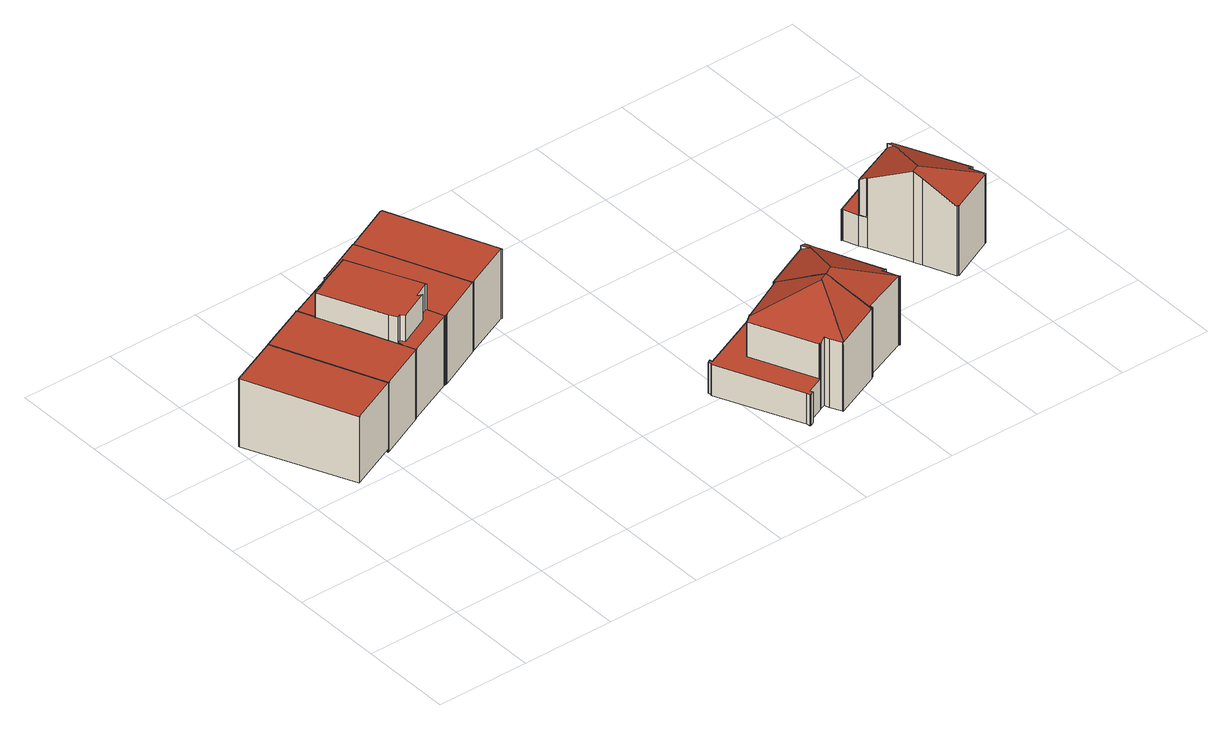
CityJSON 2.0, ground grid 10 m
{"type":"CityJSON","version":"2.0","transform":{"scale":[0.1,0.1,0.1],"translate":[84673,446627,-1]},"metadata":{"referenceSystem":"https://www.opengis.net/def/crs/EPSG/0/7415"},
"CityObjects":{
"building1":{"type":"Building","attributes":{"dak_type":"horizontal","data_area":70.09,"data_coverage":0.975,"geconstateerd":false,"gid":11190883,"h_dak_50p":7.5,"h_dak_70p":7.53,"h_dak_max":7.75,"h_dak_min":7.29,"h_maaiveld":-0.144,"kas_warenhuis":false,"lod11_replace":false,"ondergronds_type":"above ground","oorspronkelijkbouwjaar":2000,"pw_actueel":"yes","pw_bron":"ahn3","reconstructie_methode":"tudelft3d-geoflow","reconstruction_skipped":false,"rmse_lod12":0.0561,"rmse_lod13":0.0593,"rmse_lod22":0.0316,"rn":1,"status":"Pand in gebruik","t_run":79.76,"val3dity_codes_lod12":"[]","val3dity_codes_lod13":"[]","val3dity_codes_lod22":"[]"},"children":["building1-1"]},
"building1-1":{"type":"BuildingPart","parents":["building1"],"geometry":[{"type":"Solid","lod":"2.2","boundaries":[[[[0,1,2,3,4,5,6,7,8]],[[9,5,4,10]],[[11,7,6,12]],[[12,6,5,9]],[[10,4,3,13]],[[14,2,1,15]],[[16,8,7,11]],[[13,3,2,14]],[[17,0,8,16]],[[15,1,0,17]],[[15,17,16,11,12,9,10,13,14]]]],"semantics":{"surfaces":[{"type":"GroundSurface"},{"type":"WallSurface","on_footprint_edge":true},{"type":"RoofSurface"}],"values":[[0,1,1,1,1,1,1,1,1,1,2]]}}]},
"building2":{"type":"Building","attributes":{"dak_type":"horizontal","data_area":66.72,"data_coverage":0.953,"geconstateerd":false,"gid":17146233,"h_dak_50p":7.5,"h_dak_70p":7.52,"h_dak_max":7.74,"h_dak_min":7.29,"h_maaiveld":-0.531,"kas_warenhuis":false,"lod11_replace":false,"ondergronds_type":"above ground","oorspronkelijkbouwjaar":2000,"pw_actueel":"yes","pw_bron":"ahn3","reconstructie_methode":"tudelft3d-geoflow","reconstruction_skipped":false,"rmse_lod12":0.0522,"rmse_lod13":0.0542,"rmse_lod22":0.0252,"rn":1,"status":"Pand in gebruik","t_run":69.8,"val3dity_codes_lod12":"[]","val3dity_codes_lod13":"[]","val3dity_codes_lod22":"[]"},"children":["building2-1"]},
"building2-1":{"type":"BuildingPart","parents":["building2"],"geometry":[{"type":"Solid","lod":"2.2","boundaries":[[[[18,19,20,21,22,23,24,25,26,27,28]],[[29,23,22,14]],[[16,25,24,30]],[[31,26,25,16]],[[32,20,19,33]],[[34,21,20,32]],[[14,22,21,34]],[[33,19,18,35]],[[30,24,23,29]],[[36,28,27,37]],[[35,18,28,36]],[[37,27,26,31]],[[34,32,33,35,36,37,31,16,30,29,14]]]],"semantics":{"surfaces":[{"type":"GroundSurface"},{"type":"WallSurface","on_footprint_edge":true},{"type":"RoofSurface"}],"values":[[0,1,1,1,1,1,1,1,1,1,1,1,2]]}}]},
"building3":{"type":"Building","attributes":{"dak_type":"multiple horizontal","data_area":66.18,"data_coverage":0.946,"geconstateerd":false,"gid":14669436,"h_dak_50p":10.3,"h_dak_70p":10.33,"h_dak_max":11.07,"h_dak_min":7.29,"h_maaiveld":-0.443,"kas_warenhuis":false,"lod11_replace":false,"ondergronds_type":"above ground","oorspronkelijkbouwjaar":2000,"pw_actueel":"yes","pw_bron":"ahn3","reconstructie_methode":"tudelft3d-geoflow","reconstruction_skipped":false,"rmse_lod12":1.37,"rmse_lod13":2.53,"rmse_lod22":0.202,"rn":1,"status":"Pand in gebruik","t_run":75.89,"val3dity_codes_lod12":"[]","val3dity_codes_lod13":"[]","val3dity_codes_lod22":"[]"},"children":["building3-1"]},
"building3-1":{"type":"BuildingPart","parents":["building3"],"geometry":[{"type":"Solid","lod":"2.2","boundaries":[[[[38,39,40,41,42,43,44,45,46,47,48,49,50,51,52,53,54,55,56,57]],[[58,44,43,59]],[[60,61,62,63]],[[64,49,48,65,66]],[[61,57,56,67]],[[68,69,41,40,70]],[[71,72,69,68]],[[73,55,54,74]],[[75,45,44,58]],[[59,43,42,76]],[[77,51,50,78]],[[79,52,51,77]],[[76,42,41,69]],[[63,62,80,81]],[[82,53,52,79]],[[74,54,53,82]],[[33,46,45,75]],[[83,38,57,61,60]],[[65,48,47,84]],[[67,56,55,73]],[[85,86,78,87]],[[87,78,50,49,64]],[[84,47,46,33]],[[88,89,90,91]],[[91,90,72,71]],[[92,93,86,85]],[[94,95,96,97]],[[97,96,89,88]],[[98,39,38,83]],[[81,80,93,92]],[[70,40,39,98]],[[66,65,95,94]],[[73,74,82,79,77,78,86,93,80,62,61,67]],[[75,58,59,76,69,72,90,89,96,95,65,84,33]],[[60,63,81,92,85,87,64,66,94,97,88,91,71,68,70,98,83]]]],"semantics":{"surfaces":[{"type":"GroundSurface"},{"type":"WallSurface","on_footprint_edge":true},{"type":"WallSurface","on_footprint_edge":false},{"type":"RoofSurface"}],"values":[[0,1,2,1,1,1,2,1,1,1,1,1,1,2,1,1,1,1,1,1,2,1,1,2,2,2,2,2,1,2,1,2,3,3,3]]}}]},
"building4":{"type":"Building","attributes":{"dak_type":"horizontal","data_area":67.1,"data_coverage":0.958,"geconstateerd":false,"gid":14669550,"h_dak_50p":7.49,"h_dak_70p":7.52,"h_dak_max":7.72,"h_dak_min":7.29,"h_maaiveld":-0.464,"kas_warenhuis":false,"lod11_replace":false,"ondergronds_type":"above ground","oorspronkelijkbouwjaar":2000,"pw_actueel":"yes","pw_bron":"ahn3","reconstructie_methode":"tudelft3d-geoflow","reconstruction_skipped":false,"rmse_lod12":0.055,"rmse_lod13":0.0566,"rmse_lod22":0.0211,"rn":1,"status":"Pand in gebruik","t_run":77.05,"val3dity_codes_lod12":"[]","val3dity_codes_lod13":"[]","val3dity_codes_lod22":"[]"},"children":["building4-1"]},
"building4-1":{"type":"BuildingPart","parents":["building4"],"geometry":[{"type":"Solid","lod":"2.2","boundaries":[[[[99,100,101,102,103,104,105,106,107,108,109]],[[110,99,109,111]],[[112,105,104,113]],[[114,103,102,115]],[[115,102,101,59]],[[111,109,108,116]],[[117,107,106,118]],[[118,106,105,112]],[[116,108,107,117]],[[113,104,103,114]],[[119,100,99,110]],[[59,101,100,119]],[[119,110,111,116,117,118,112,113,114,115,59]]]],"semantics":{"surfaces":[{"type":"GroundSurface"},{"type":"WallSurface","on_footprint_edge":true},{"type":"RoofSurface"}],"values":[[0,1,1,1,1,1,1,1,1,1,1,1,2]]}}]},
"building5":{"type":"Building","attributes":{"dak_type":"horizontal","data_area":66.93,"data_coverage":0.955,"geconstateerd":false,"gid":11190023,"h_dak_50p":7.49,"h_dak_70p":7.51,"h_dak_max":7.71,"h_dak_min":7.29,"h_maaiveld":-0.475,"kas_warenhuis":false,"lod11_replace":false,"ondergronds_type":"above ground","oorspronkelijkbouwjaar":2000,"pw_actueel":"yes","pw_bron":"ahn3","reconstructie_methode":"tudelft3d-geoflow","reconstruction_skipped":false,"rmse_lod12":0.0554,"rmse_lod13":0.0563,"rmse_lod22":0.0232,"rn":1,"status":"Pand in gebruik","t_run":79.31,"val3dity_codes_lod12":"[]","val3dity_codes_lod13":"[]","val3dity_codes_lod22":"[]"},"children":["building5-1"]},
"building5-1":{"type":"BuildingPart","parents":["building5"],"geometry":[{"type":"Solid","lod":"2.2","boundaries":[[[[120,121,122,123,109,107,106,105,124,125,126]],[[127,121,120,128]],[[129,124,105,112]],[[130,126,125,131]],[[128,120,126,130]],[[117,107,109,111]],[[118,106,107,117]],[[131,125,124,129]],[[111,109,123,132]],[[112,105,106,118]],[[132,123,122,133]],[[133,122,121,127]],[[112,118,117,111,132,133,127,128,130,131,129]]]],"semantics":{"surfaces":[{"type":"GroundSurface"},{"type":"WallSurface","on_footprint_edge":true},{"type":"RoofSurface"}],"values":[[0,1,1,1,1,1,1,1,1,1,1,1,2]]}}]},
"building6":{"type":"Building","attributes":{"dak_type":"slanted","data_area":94.55,"data_coverage":0.938,"geconstateerd":false,"gid":14669291,"h_dak_50p":8.61,"h_dak_70p":9.2,"h_dak_max":11.07,"h_dak_min":4,"h_maaiveld":0.747,"kas_warenhuis":false,"lod11_replace":false,"ondergronds_type":"above ground","oorspronkelijkbouwjaar":2000,"pw_actueel":"yes","pw_bron":"ahn3","reconstructie_methode":"tudelft3d-geoflow","reconstruction_skipped":false,"rmse_lod12":3.07,"rmse_lod13":0.618,"rmse_lod22":0.115,"rn":1,"status":"Pand in gebruik","t_run":100.52,"val3dity_codes_lod12":"[]","val3dity_codes_lod13":"[]","val3dity_codes_lod22":"[]"},"children":["building6-1"]},
"building6-1":{"type":"BuildingPart","parents":["building6"],"geometry":[{"type":"Solid","lod":"2.2","boundaries":[[[[134,135,136,137,138,139,140,141,142,143,144,145,146,147,148,149,150,151,152,153,154,155,156,157,158,159,160,161,162,163,164]],[[165,138,137,166]],[[167,144,143,168]],[[169,170,171,172]],[[172,173,174]],[[175,149,148,176]],[[177,178,179,180]],[[181,150,149,175]],[[182,153,152,183]],[[184,185,178,177]],[[186,136,135,187]],[[188,163,162,189]],[[190,154,153,182]],[[191,159,158,192]],[[193,155,154,190]],[[183,152,151,194]],[[195,164,163,188]],[[189,162,161,196]],[[197,156,155,193,198]],[[198,193,170,169]],[[199,145,144,167]],[[200,134,164,195]],[[201,160,159,191]],[[196,161,160,201]],[[173,172,171,185,184]],[[202,141,140,203]],[[204,142,141,202]],[[168,143,142,204]],[[176,148,147,205]],[[194,151,150,181]],[[206,146,145,199]],[[205,147,146,206]],[[180,179,139,138,165]],[[203,140,139,179]],[[166,137,136,186]],[[187,135,134,200]],[[192,158,157,207]],[[207,157,156,197]],[[208,209,195,188,189,196,201,191,192,207,210,211]],[[205,206,199,167,168,204,202,203,179,178,185,171,170,193,190,182,183,194,181,175,176]],[[187,200,195,209,208,212,174,173,184,177,180,165,166,186]],[[207,197,198,169,172,174,212,208,211,210]]]],"semantics":{"surfaces":[{"type":"GroundSurface"},{"type":"WallSurface","on_footprint_edge":true},{"type":"WallSurface","on_footprint_edge":false},{"type":"RoofSurface"}],"values":[[0,1,1,2,2,1,2,1,1,2,1,1,1,1,1,1,1,1,1,2,1,1,1,1,2,1,1,1,1,1,1,1,1,1,1,1,1,1,3,3,3,3]]}}]},
"building7":{"type":"Building","attributes":{"dak_type":"slanted","data_area":93.08,"data_coverage":0.947,"geconstateerd":false,"gid":14669421,"h_dak_50p":8.7,"h_dak_70p":9.28,"h_dak_max":11.1,"h_dak_min":4.12,"h_maaiveld":0.755,"kas_warenhuis":false,"lod11_replace":false,"ondergronds_type":"above ground","oorspronkelijkbouwjaar":2000,"pw_actueel":"yes","pw_bron":"ahn3","reconstructie_methode":"tudelft3d-geoflow","reconstruction_skipped":false,"rmse_lod12":2.97,"rmse_lod13":0.827,"rmse_lod22":0.12,"rn":1,"status":"Pand in gebruik","t_run":135.26,"val3dity_codes_lod12":"[]","val3dity_codes_lod13":"[]","val3dity_codes_lod22":"[]"},"children":["building7-1"]},
"building7-1":{"type":"BuildingPart","parents":["building7"],"geometry":[{"type":"Solid","lod":"2.2","boundaries":[[[[213,214,215,216,217,218,219,220,221,222,223,224,225,226,227,228,229,230,231,232,233,234,235,236,237,238]],[[239,235,234,240]],[[241,224,223,242]],[[243,244,245,246]],[[247,218,217,182]],[[248,226,225,249]],[[250,227,226,248]],[[251,222,221,252]],[[253,232,231,254]],[[254,231,230,255]],[[256,228,227,250]],[[257,241,258,259]],[[260,261,262,263]],[[259,258,261,260]],[[264,219,218,247]],[[265,220,219,264]],[[182,217,216,190]],[[249,225,224,241,257]],[[242,223,222,251]],[[266,236,235,239]],[[255,230,229,267]],[[267,229,228,256]],[[268,213,238,207]],[[269,243,270]],[[191,237,236,266]],[[240,234,233,271]],[[252,221,220,265]],[[271,233,232,253]],[[190,216,215,245]],[[207,238,237,191]],[[246,245,215,214,272]],[[273,274,244,243,269]],[[275,276,274,273]],[[263,262,276,275]],[[272,214,213,268]],[[207,277,278,279,270,243,246,272,268]],[[274,276,262,261,258,241,242,251,252,265,264,247,182,190,245,244]],[[255,278,277,207,191,266,239,240,271,253,254]],[[270,279,278,255,267,256,250,248,249,257,259,260,263,275,273,269]]]],"semantics":{"surfaces":[{"type":"GroundSurface"},{"type":"WallSurface","on_footprint_edge":true},{"type":"WallSurface","on_footprint_edge":false},{"type":"RoofSurface"}],"values":[[0,1,1,2,1,1,1,1,1,1,1,2,2,2,1,1,1,1,1,1,1,1,1,2,1,1,1,1,1,1,1,2,2,2,1,3,3,3,3]]}}]},
"building8":{"type":"Building","attributes":{"dak_type":"slanted","data_area":93.61,"data_coverage":0.944,"geconstateerd":false,"gid":11569438,"h_dak_50p":8.7,"h_dak_70p":9.28,"h_dak_max":11.07,"h_dak_min":4,"h_maaiveld":0.749,"kas_warenhuis":false,"lod11_replace":false,"ondergronds_type":"above ground","oorspronkelijkbouwjaar":2000,"pw_actueel":"yes","pw_bron":"ahn3","reconstructie_methode":"tudelft3d-geoflow","reconstruction_skipped":false,"rmse_lod12":2.91,"rmse_lod13":0.681,"rmse_lod22":0.105,"rn":1,"status":"Pand in gebruik","t_run":146.77,"val3dity_codes_lod12":"[]","val3dity_codes_lod13":"[]","val3dity_codes_lod22":"[]"},"children":["building8-1"]},
"building8-1":{"type":"BuildingPart","parents":["building8"],"geometry":[{"type":"Solid","lod":"2.2","boundaries":[[[[280,281,282,283,284,285,286,287,288,289,290,291,292,293,294,295,296,297,298,299,300,301,302,303]],[[304,303,302,305]],[[306,287,286,307]],[[307,286,285,308]],[[309,310,311,312]],[[313,314,315,316]],[[317,296,295,318]],[[318,295,294,319]],[[320,321,322]],[[319,294,293,323]],[[323,293,292,324]],[[325,288,287,306]],[[308,285,284,326]],[[327,299,298,328]],[[329,300,299,327]],[[321,330,331,332]],[[333,283,282,334]],[[305,302,301,335,336]],[[326,284,283,337]],[[337,283,333]],[[338,291,290,311]],[[324,292,291,338]],[[332,331,310,309]],[[339,297,296,317]],[[328,298,297,339]],[[340,281,280,341]],[[341,280,303,304]],[[342,343,330,321,320]],[[316,315,343,342]],[[312,311,290,289,344]],[[336,335,314,313]],[[344,289,288,325]],[[334,282,281,340]],[[335,301,300,329]],[[337,333,334,345,346,344,325,306,307,308,326]],[[316,342,320,322,347,345,334,340,341,304,305,336,313]],[[312,344,346,345,347,322,321,332,309]],[[329,327,328,339,317,318,319,323,324,338,311,310,331,330,343,315,314,335]]]],"semantics":{"surfaces":[{"type":"GroundSurface"},{"type":"WallSurface","on_footprint_edge":true},{"type":"WallSurface","on_footprint_edge":false},{"type":"RoofSurface"}],"values":[[0,1,1,1,2,2,1,1,2,1,1,1,1,1,1,2,1,1,1,1,1,1,2,1,1,1,1,2,2,1,2,1,1,1,3,3,3,3]]}}]}
},
"vertices":[
[56,339,9],[105,229,9],[105,227,9],[53,204,9],[52,204,9],[2,315,9],[2,316,9],[54,339,9],[55,340,9],[2,315,86],[52,204,84],[54,339,86],[2,316,86],[53,204,84],[105,227,84],[105,229,84],[55,340,86],[56,339,86],
[108,362,5],[157,251,5],[156,250,5],[107,228,5],[105,227,5],[105,228,5],[55,339,5],[55,340,5],[56,340,5],[106,362,5],[107,363,5],[105,228,84],[55,339,86],[56,340,86],[156,250,84],[157,251,84],[107,228,84],[108,362,86],[107,363,86],[106,362,86],
[178,344,6],[181,338,6],[186,327,6],[202,291,6],[209,275,6],[209,274,6],[208,273,6],[158,251,6],[157,251,6],[152,263,6],[150,268,6],[146,277,6],[115,345,6],[108,362,6],[107,363,6],[108,363,6],[158,385,6],[159,386,6],[160,385,6],[167,369,6],[208,273,84],[209,274,84],[167,369,113],[167,369,84],[166,368,84],[166,368,113],[146,277,113],[150,268,85],[150,268,114],[160,385,84],[202,291,114],[202,291,85],[186,327,113],[200,291,114],[200,291,85],[159,386,84],[158,385,84],[158,251,84],[209,275,84],[108,362,85],[115,345,85],[107,363,85],[135,355,84],[135,355,113],[108,363,85],[178,344,113],[152,263,84],[116,346,113],[116,346,85],[115,345,113],[189,281,114],[189,281,85],[184,283,85],[184,283,114],[124,349,113],[124,349,85],[153,270,114],[153,270,85],[157,266,84],[157,266,114],[181,338,113],
[213,275,5],[211,274,5],[209,274,5],[160,385,5],[159,386,5],[160,386,5],[211,409,5],[212,408,5],[261,298,5],[260,298,5],[261,297,5],[213,275,84],[261,297,84],[211,409,86],[160,386,86],[159,386,86],[160,385,86],[260,298,84],[261,298,84],[212,408,86],[211,274,84],
[264,432,5],[314,320,5],[312,320,5],[263,298,5],[212,409,5],[262,432,5],[263,432,5],[314,320,84],[264,432,86],[212,409,86],[263,432,86],[262,432,86],[263,298,84],[312,320,84],
[456,3,17],[450,15,17],[448,20,17],[443,18,17],[442,18,17],[441,19,17],[441,18,17],[441,17,17],[423,9,17],[424,6,17],[420,4,17],[419,4,17],[418,8,17],[378,97,17],[379,98,17],[378,101,17],[381,103,17],[382,100,17],[458,133,17],[459,134,17],[460,133,17],[468,115,17],[485,77,17],[489,68,17],[491,64,17],[493,58,17],[508,25,17],[507,25,17],[507,24,17],[456,2,17],[457,3,17],[442,18,92],[443,18,92],[420,4,52],[424,6,52],[466,114,93],[466,114,52],[416,89,52],[416,89,94],[416,89,95],[417,87,95],[378,101,52],[379,98,52],[411,86,91],[411,86,52],[441,19,52],[441,19,91],[381,103,52],[459,134,52],[458,133,52],[415,88,94],[415,88,52],[448,20,95],[450,15,95],[456,2,95],[507,24,96],[460,133,52],[493,58,115],[491,64,118],[468,115,51],[382,100,52],[457,3,96],[507,25,96],[485,77,115],[468,115,93],[419,4,52],[456,3,95],[508,25,96],[441,17,52],[441,18,52],[423,9,52],[378,97,52],[418,8,52],[489,68,120],[480,63,120],[460,11,99],[488,67,120],[481,64,120],[477,64,119],
[484,79,18],[469,111,18],[467,117,18],[460,133,18],[459,134,18],[538,169,18],[539,170,18],[539,169,18],[579,80,18],[580,77,18],[580,76,18],[559,67,18],[554,65,18],[552,64,18],[558,52,18],[560,48,18],[559,47,18],[558,48,18],[558,47,18],[557,47,18],[508,27,18],[509,25,18],[508,25,18],[507,27,18],[493,58,18],[489,68,18],[508,25,97],[509,25,97],[559,67,52],[580,76,52],[519,141,91],[519,141,52],[467,117,52],[467,117,92],[538,169,52],[552,64,96],[554,65,94],[558,52,95],[580,77,52],[579,80,52],[557,47,96],[558,47,96],[558,48,96],[560,48,95],[559,67,92],[559,68,52],[559,68,92],[558,70,92],[558,70,52],[530,135,52],[530,135,92],[539,170,52],[539,169,52],[507,27,98],[559,47,96],[484,79,114],[519,141,95],[523,133,95],[508,27,98],[469,111,95],[526,144,92],[526,144,52],[527,142,92],[527,142,52],[490,68,120],[499,73,120],[523,133,96],
[716,123,17],[718,119,17],[716,120,17],[716,118,17],[668,96,17],[668,97,17],[666,96,17],[652,129,17],[648,137,17],[648,138,17],[629,181,17],[625,188,17],[619,204,17],[618,205,17],[619,205,17],[697,240,17],[698,241,17],[698,240,17],[739,149,17],[738,148,17],[738,147,17],[718,138,17],[714,136,17],[711,135,17],[711,135,96],[714,136,94],[652,129,115],[666,96,96],[668,97,96],[629,182,96],[629,182,52],[629,181,52],[629,181,96],[717,141,92],[717,141,52],[688,208,52],[688,208,91],[698,241,52],[697,240,52],[619,205,52],[677,211,96],[677,211,91],[680,205,95],[618,205,52],[619,204,52],[648,137,120],[668,96,96],[738,148,52],[739,149,52],[738,147,52],[677,211,52],[626,189,52],[626,189,91],[716,118,96],[716,120,97],[718,138,52],[718,138,92],[716,118,95],[625,188,52],[698,240,52],[718,119,96],[716,123,96],[685,214,91],[685,214,52],[648,138,120],[657,142,120],[649,139,120],[681,204,95]
]}
